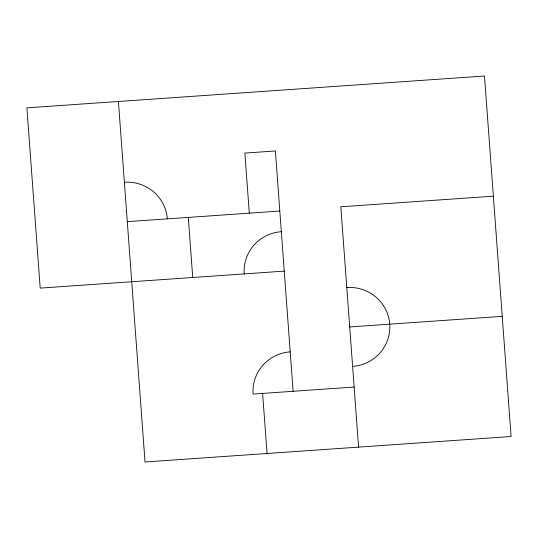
<?xml version="1.0" encoding="UTF-8"?>
<svg xmlns="http://www.w3.org/2000/svg" width="538" height="538" viewBox="0 0 538 538"><rect width="100%" height="100%" fill="white"/><g stroke="black" fill="none" stroke-linecap="round" stroke-linejoin="round"><path stroke-width="0.81" d="M127.291 221.656L279.821 211.037M493.359 196.182L340.83 206.794L358.57 447.125M284.252 271.125L40.202 288.106L26.9 107.856L484.489 76.013L511.1 436.513L145.025 461.987L118.421 101.487M349.7 326.963L502.23 316.344M354.132 387.044L253.089 394.078A40.142 39.523 3.7 0 1 290.211 351.865M293.123 391.287L275.382 150.956L244.877 153.081L249.309 213.162M262.618 393.412L267.05 453.494M188.3 217.406L192.732 277.494M124.379 182.227A40.142 39.523 3.7 0 1 167.325 218.865M346.788 287.534A40.142 39.523 3.7 0 1 389.734 324.172A40.142 39.523 3.7 0 1 352.612 366.385M244.218 273.909A40.142 39.523 3.7 0 1 281.34 231.696"/></g></svg>
